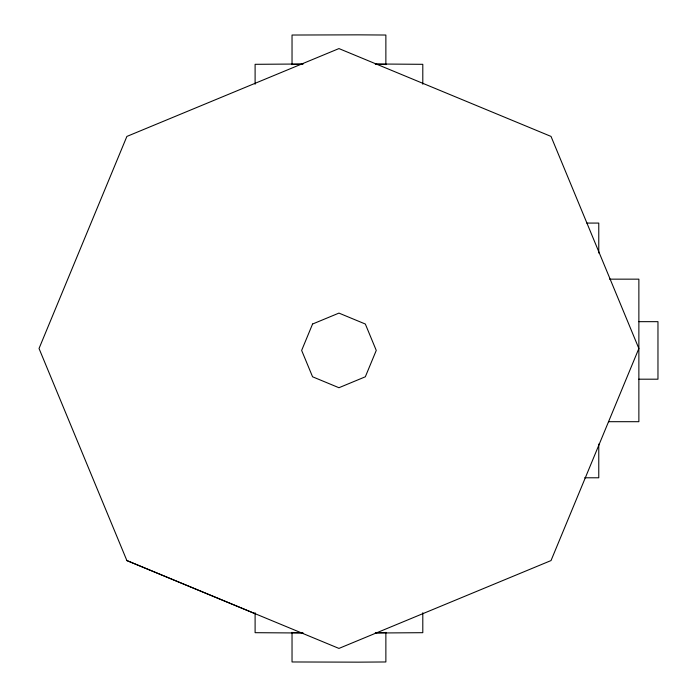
<?xml version="1.0" encoding="UTF-8"?>
<svg xmlns="http://www.w3.org/2000/svg" width="697" height="697" viewBox="0 0 697 697"><rect width="100%" height="100%" fill="white"/><g stroke="black" fill="none" stroke-linecap="round" stroke-linejoin="round"><path stroke-width="1.05" d="M303.151 63.993L255.102 64.316L255.102 84.224M292.034 64.412L302.603 64.342M375.3 632.658L385.868 632.588M375.814 633.007L422.8 632.684L422.8 612.776M586.822 223.075L598.767 223.075L598.767 253.011M609.605 279.157L638.87 279.157L638.87 421.694L608.516 421.694M638.87 321.665L657.968 321.665L657.968 379.194L638.87 379.194M584.652 477.785L598.767 477.785L598.767 444.067M375.814 63.993L422.8 64.316L422.8 84.224M375.3 64.342L385.868 64.412M292.034 632.588L302.603 632.658M303.151 633.007L255.102 632.684L255.102 612.776M126.88 560.571L338.951 648.419L551.022 560.571L638.87 348.5L551.022 136.42L338.951 48.581L126.88 136.429L39.032 348.5L126.88 560.571L255.529 613.865M385.868 64.673L385.868 35.033L358.389 34.85L292.034 35.033L292.034 64.673M385.868 632.327L385.868 661.967L358.389 662.15L292.034 661.967L292.034 632.327M312.57 324.027L301.644 350.417L312.57 376.789L338.951 387.724L365.333 376.789L376.258 350.417L365.333 324.027L338.951 313.101L312.57 324.027"/></g></svg>
